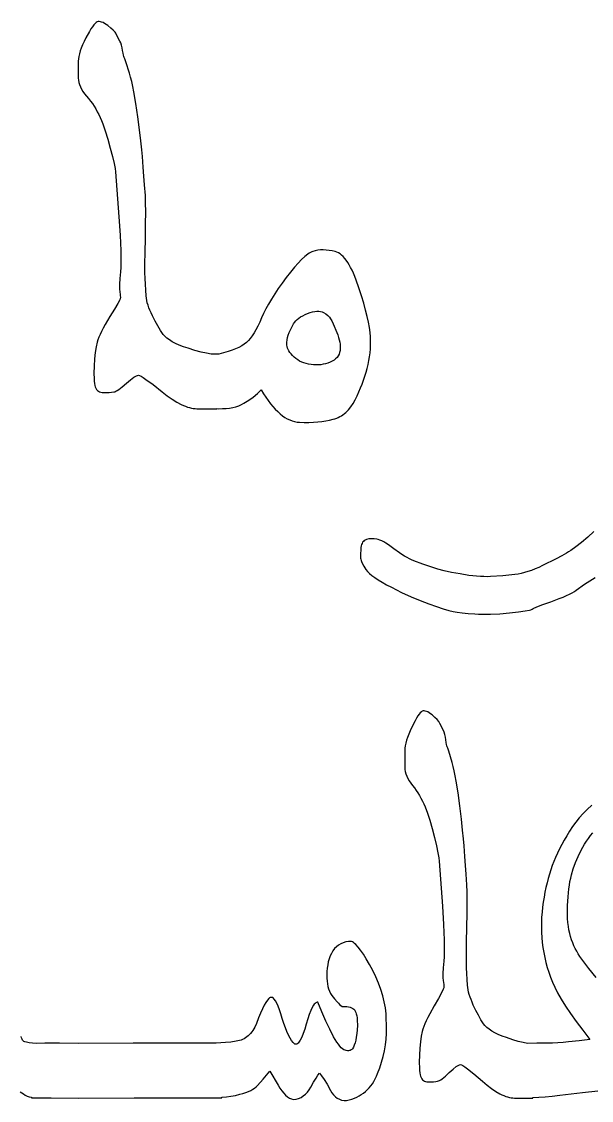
# Model space of a CAD drawing. Extents: x -350 to 350, y -610 to 610.
# Drawn here: x -99.3 to -55.1, y 64.1 to 147.9 of the extents above; entities that cross this region are included whole.
import ezdxf

# ---------------------------------------------------------------- set-up
doc = ezdxf.new("R2010")
doc.units = 0
doc.layers.add('LAYER_2', color=18, linetype='CONTINUOUS')

msp = doc.modelspace()

# ---------------------------------------------------------------- linework, layer by layer
at = {"layer": 'LAYER_2'}
for points in [[(-73.089, 127.214), (-73.301, 127.814), (-73.409, 128.087), (-73.518, 128.343), (-73.628, 128.58), (-73.74, 128.8), (-73.853, 129.002), (-73.967, 129.186), (-74.082, 129.353), (-74.199, 129.502), (-74.317, 129.633), (-74.436, 129.746), (-74.557, 129.841), (-74.679, 129.919), (-74.802, 129.979), (-74.926, 130.021), (-75.173, 130.079), (-75.411, 130.121), (-75.64, 130.148), (-75.862, 130.158), (-76.075, 130.153), (-76.279, 130.132), (-76.476, 130.096), (-76.664, 130.044), (-76.758, 130.007), (-76.857, 129.959), (-76.96, 129.898), (-77.068, 129.826), (-77.299, 129.644), (-77.548, 129.415), (-77.816, 129.137), (-78.103, 128.812), (-78.409, 128.438), (-78.733, 128.015), (-79.055, 127.576), (-79.354, 127.15), (-79.628, 126.738), (-79.879, 126.338), (-80.106, 125.952), (-80.309, 125.578), (-80.489, 125.219), (-80.644, 124.872), (-80.789, 124.544), (-80.934, 124.242), (-81.08, 123.966), (-81.227, 123.716), (-81.374, 123.491), (-81.522, 123.292), (-81.672, 123.119), (-81.821, 122.971), (-81.986, 122.84), (-82.18, 122.714), (-82.403, 122.593), (-82.656, 122.478), (-82.938, 122.369), (-83.249, 122.266), (-83.589, 122.168), (-83.959, 122.076), (-84.559, 122.076), (-84.559, 122.068), (-84.922, 122.132), (-85.339, 122.227), (-85.811, 122.356), (-86.338, 122.518), (-86.698, 122.642), (-87.025, 122.768), (-87.317, 122.898), (-87.575, 123.031), (-87.799, 123.167), (-87.989, 123.307), (-88.144, 123.45), (-88.266, 123.596), (-88.476, 123.908), (-88.687, 124.254), (-88.901, 124.635), (-89.118, 125.051), (-89.22, 125.264), (-89.309, 125.471), (-89.387, 125.672), (-89.453, 125.866), (-89.506, 126.054), (-89.547, 126.236), (-89.576, 126.412), (-89.593, 126.581), (-89.677, 127.943), (-89.692, 128.399), (-89.694, 129.069), (-89.683, 129.954), (-89.659, 131.055), (-89.637, 132.169), (-89.63, 133.092), (-89.637, 133.825), (-89.659, 134.368), (-89.718, 135.196), (-89.776, 135.888), (-89.835, 136.578), (-89.893, 137.406), (-89.938, 137.936), (-90.011, 138.628), (-90.113, 139.482), (-90.245, 140.498), (-90.394, 141.532), (-90.551, 142.438), (-90.632, 142.843), (-90.716, 143.216), (-90.801, 143.557), (-90.887, 143.866), (-91.164, 144.759), (-91.248, 144.999), (-91.296, 145.101), (-91.325, 145.156), (-91.356, 145.263), (-91.389, 145.42), (-91.422, 145.627), (-91.459, 145.847), (-91.506, 146.044), (-91.563, 146.216), (-91.631, 146.365), (-91.913, 146.904), (-91.954, 146.972), (-92.008, 147.044), (-92.151, 147.202), (-92.342, 147.376), (-92.581, 147.568), (-92.709, 147.66), (-92.829, 147.736), (-92.942, 147.796), (-93.048, 147.839), (-93.147, 147.867), (-93.238, 147.878), (-93.322, 147.874), (-93.399, 147.853), (-93.476, 147.808), (-93.563, 147.731), (-93.659, 147.623), (-93.764, 147.483), (-93.878, 147.312), (-94.001, 147.109), (-94.274, 146.609), (-94.412, 146.334), (-94.531, 146.074), (-94.631, 145.827), (-94.714, 145.596), (-94.778, 145.379), (-94.824, 145.176), (-94.851, 144.988), (-94.86, 144.815), (-94.86, 143.495), (-94.85, 143.33), (-94.82, 143.162), (-94.77, 142.991), (-94.699, 142.817), (-94.609, 142.64), (-94.499, 142.461), (-94.368, 142.278), (-94.218, 142.092), (-94.061, 141.902), (-93.911, 141.707), (-93.768, 141.508), (-93.633, 141.303), (-93.505, 141.094), (-93.385, 140.879), (-93.272, 140.66), (-93.166, 140.436), (-93.064, 140.201), (-92.963, 139.947), (-92.765, 139.388), (-92.571, 138.759), (-92.381, 138.062), (-92.215, 137.396), (-92.091, 136.866), (-92.01, 136.472), (-91.972, 136.214), (-91.705, 132.733), (-91.61, 131.303), (-91.579, 130.679), (-91.559, 130.114), (-91.55, 129.61), (-91.552, 129.166), (-91.565, 128.783), (-91.588, 128.46), (-91.636, 127.926), (-91.661, 127.496), (-91.665, 127.17), (-91.658, 127.047), (-91.646, 126.949), (-91.603, 126.655), (-91.588, 126.446), (-91.601, 126.385), (-91.639, 126.29), (-91.793, 125.993), (-92.048, 125.556), (-92.406, 124.978), (-92.774, 124.367), (-92.929, 124.091), (-93.063, 123.835), (-93.177, 123.598), (-93.271, 123.38), (-93.345, 123.182), (-93.399, 123.003), (-93.479, 122.634), (-93.545, 122.202), (-93.596, 121.706), (-93.633, 121.146), (-93.65, 120.602), (-93.64, 120.15), (-93.625, 119.959), (-93.603, 119.79), (-93.576, 119.645), (-93.542, 119.524), (-93.498, 119.42), (-93.444, 119.329), (-93.38, 119.253), (-93.305, 119.19), (-93.22, 119.142), (-93.123, 119.107), (-93.016, 119.086), (-92.898, 119.079), (-92.456, 119.092), (-92.273, 119.108), (-92.115, 119.13), (-92.035, 119.152), (-91.943, 119.192), (-91.839, 119.25), (-91.722, 119.326), (-91.451, 119.531), (-91.13, 119.807), (-90.811, 120.079), (-90.549, 120.274), (-90.439, 120.342), (-90.343, 120.39), (-90.261, 120.419), (-90.193, 120.429), (-90.111, 120.409), (-89.987, 120.348), (-89.82, 120.246), (-89.611, 120.104), (-89.065, 119.698), (-88.349, 119.13), (-87.957, 118.826), (-87.58, 118.563), (-87.22, 118.341), (-86.876, 118.158), (-86.71, 118.082), (-86.548, 118.017), (-86.39, 117.961), (-86.237, 117.915), (-86.087, 117.88), (-85.941, 117.854), (-85.799, 117.839), (-85.662, 117.834), (-84.108, 117.834), (-84.108, 117.839), (-83.975, 117.834), (-83.681, 117.836), (-83.402, 117.852), (-83.136, 117.883), (-82.884, 117.929), (-82.646, 117.989), (-82.421, 118.063), (-82.211, 118.152), (-82.015, 118.255), (-81.646, 118.486), (-81.298, 118.736), (-80.973, 119.004), (-80.67, 119.291), (-80.49, 118.994), (-80.31, 118.715), (-80.129, 118.456), (-79.947, 118.215), (-79.764, 117.992), (-79.581, 117.789), (-79.396, 117.604), (-79.212, 117.437), (-79.026, 117.29), (-78.84, 117.161), (-78.653, 117.051), (-78.465, 116.959), (-78.277, 116.886), (-78.087, 116.831), (-77.897, 116.795), (-77.707, 116.778), (-77.332, 116.768), (-76.97, 116.769), (-76.622, 116.781), (-76.287, 116.805), (-75.967, 116.84), (-75.659, 116.886), (-75.366, 116.944), (-75.086, 117.012), (-74.951, 117.053), (-74.82, 117.1), (-74.693, 117.155), (-74.569, 117.217), (-74.45, 117.286), (-74.334, 117.363), (-74.222, 117.447), (-74.114, 117.538), (-74.009, 117.637), (-73.908, 117.743), (-73.718, 117.976), (-73.543, 118.239), (-73.382, 118.531), (-73.235, 118.836), (-73.096, 119.141), (-72.967, 119.445), (-72.846, 119.749), (-72.735, 120.052), (-72.633, 120.355), (-72.54, 120.657), (-72.456, 120.958), (-72.383, 121.26), (-72.321, 121.563), (-72.271, 121.868), (-72.233, 122.174), (-72.206, 122.482), (-72.192, 122.791), (-72.189, 123.102), (-72.198, 123.415), (-72.224, 123.75), (-72.275, 124.124), (-72.351, 124.539), (-72.45, 124.994), (-72.574, 125.489), (-72.721, 126.024), (-72.893, 126.599)], [(-75.328, 121.443), (-75.501, 121.375), (-75.677, 121.32), (-75.856, 121.277), (-76.039, 121.247), (-76.226, 121.23), (-76.415, 121.225), (-76.609, 121.232), (-76.805, 121.252), (-76.999, 121.285), (-77.185, 121.329), (-77.362, 121.385), (-77.531, 121.453), (-77.692, 121.532), (-77.844, 121.624), (-77.988, 121.727), (-78.124, 121.843), (-78.248, 121.963), (-78.356, 122.082), (-78.448, 122.2), (-78.525, 122.315), (-78.586, 122.429), (-78.631, 122.542), (-78.66, 122.653), (-78.674, 122.763), (-78.677, 122.973), (-78.662, 123.175), (-78.628, 123.368), (-78.575, 123.552), (-78.503, 123.739), (-78.412, 123.944), (-78.302, 124.167), (-78.173, 124.408), (-78.096, 124.529), (-78.001, 124.644), (-77.889, 124.754), (-77.76, 124.858), (-77.614, 124.957), (-77.45, 125.051), (-77.27, 125.139), (-77.072, 125.221), (-76.872, 125.292), (-76.685, 125.345), (-76.512, 125.381), (-76.352, 125.4), (-76.205, 125.402), (-76.071, 125.386), (-75.951, 125.354), (-75.845, 125.305), (-75.66, 125.186), (-75.506, 125.064), (-75.384, 124.939), (-75.293, 124.81), (-75.208, 124.643), (-75.098, 124.412), (-74.811, 123.753), (-74.733, 123.558), (-74.669, 123.368), (-74.618, 123.184), (-74.58, 123.006), (-74.555, 122.834), (-74.544, 122.667), (-74.545, 122.506), (-74.559, 122.35), (-74.59, 122.202), (-74.639, 122.063), (-74.707, 121.934), (-74.794, 121.816), (-74.899, 121.708), (-75.023, 121.609), (-75.166, 121.521)]]:
    msp.add_lwpolyline(points, close=True, dxfattribs=at)
for points in [[(-54.872, 108.296), (-55.351, 107.861), (-55.825, 107.456), (-56.259, 107.113), (-56.652, 106.834), (-56.832, 106.718), (-57.003, 106.619), (-57.366, 106.419), (-57.795, 106.192), (-58.855, 105.657), (-59.15, 105.517), (-59.436, 105.392), (-59.715, 105.282), (-59.986, 105.187), (-60.249, 105.108), (-60.505, 105.043), (-60.752, 104.995), (-60.992, 104.961), (-61.939, 104.868), (-62.896, 104.803), (-63.142, 104.795), (-63.402, 104.796), (-63.676, 104.806), (-63.964, 104.826), (-64.265, 104.856), (-64.58, 104.896), (-65.25, 105.004), (-65.905, 105.13), (-66.476, 105.257), (-66.964, 105.383), (-67.37, 105.51), (-68.137, 105.773), (-68.838, 106.026), (-69.007, 106.094), (-69.183, 106.176), (-69.366, 106.271), (-69.556, 106.38), (-69.754, 106.503), (-69.96, 106.64), (-70.392, 106.955), (-70.809, 107.259), (-70.996, 107.383), (-71.168, 107.487), (-71.325, 107.572), (-71.468, 107.638), (-71.596, 107.685), (-71.71, 107.713), (-71.919, 107.739), (-72.123, 107.741), (-72.319, 107.719), (-72.511, 107.673), (-72.6, 107.638), (-72.678, 107.591), (-72.747, 107.532), (-72.805, 107.461), (-72.853, 107.379), (-72.891, 107.285), (-72.919, 107.179), (-72.937, 107.062), (-72.957, 106.823), (-72.968, 106.607), (-72.97, 106.412), (-72.964, 106.237), (-72.951, 106.152), (-72.928, 106.06), (-72.893, 105.96), (-72.847, 105.853), (-72.723, 105.617), (-72.553, 105.351), (-72.438, 105.207), (-72.285, 105.054), (-72.093, 104.893), (-71.864, 104.725), (-71.597, 104.548), (-71.291, 104.363), (-70.948, 104.17), (-70.567, 103.968), (-69.785, 103.579), (-69.041, 103.235), (-68.337, 102.936), (-67.671, 102.682), (-67.068, 102.471), (-66.553, 102.304), (-66.128, 102.181), (-65.792, 102.101), (-65.467, 102.045), (-65.078, 101.993), (-64.625, 101.945), (-64.106, 101.9), (-63.823, 101.883), (-63.524, 101.874), (-63.21, 101.872), (-62.881, 101.879), (-62.176, 101.916), (-61.41, 101.984), (-60.706, 102.065), (-60.189, 102.136), (-59.858, 102.197), (-59.763, 102.224), (-59.715, 102.249), (-59.67, 102.279), (-59.583, 102.322), (-59.288, 102.446), (-58.828, 102.623), (-58.206, 102.851), (-57.552, 103.097), (-57.266, 103.215), (-57.006, 103.331), (-56.773, 103.443), (-56.567, 103.552), (-56.386, 103.657), (-56.233, 103.76), (-55.592, 104.201), (-54.781, 104.728)], [(-55.042, 87.052), (-55.386, 86.736), (-55.707, 86.412), (-56.006, 86.081), (-56.281, 85.743), (-56.534, 85.398), (-56.763, 85.045), (-56.975, 84.692), (-57.174, 84.344), (-57.36, 84.001), (-57.533, 83.663), (-57.693, 83.33), (-57.841, 83.003), (-57.976, 82.682), (-58.097, 82.365), (-58.209, 82.047), (-58.315, 81.718), (-58.413, 81.379), (-58.504, 81.031), (-58.589, 80.672), (-58.666, 80.304), (-58.736, 79.926), (-58.799, 79.539), (-58.853, 79.146), (-58.894, 78.753), (-58.922, 78.361), (-58.938, 77.969), (-58.94, 77.577), (-58.93, 77.186), (-58.906, 76.795), (-58.87, 76.404), (-58.821, 76.014), (-58.758, 75.626), (-58.681, 75.24), (-58.59, 74.855), (-58.486, 74.472), (-58.367, 74.091), (-58.235, 73.711), (-58.09, 73.333), (-57.911, 72.933), (-57.681, 72.488), (-57.398, 71.998), (-57.062, 71.463), (-56.674, 70.882), (-56.233, 70.257), (-55.74, 69.586), (-55.195, 68.869), (-56.006, 68.78), (-56.832, 68.68), (-57.248, 68.634), (-57.663, 68.603), (-58.078, 68.586), (-58.492, 68.585), (-59.284, 68.587), (-60.011, 68.573), (-60.011, 68.568), (-60.347, 68.632), (-60.733, 68.728), (-61.168, 68.857), (-61.654, 69.017), (-61.988, 69.14), (-62.29, 69.266), (-62.56, 69.396), (-62.799, 69.529), (-63.006, 69.665), (-63.182, 69.804), (-63.326, 69.947), (-63.438, 70.093), (-63.632, 70.405), (-63.827, 70.752), (-64.025, 71.134), (-64.224, 71.549), (-64.319, 71.763), (-64.402, 71.97), (-64.475, 72.171), (-64.536, 72.365), (-64.585, 72.553), (-64.623, 72.735), (-64.649, 72.911), (-64.664, 73.08), (-64.741, 74.44), (-64.755, 74.896), (-64.757, 75.567), (-64.747, 76.454), (-64.726, 77.554), (-64.706, 78.667), (-64.7, 79.591), (-64.706, 80.324), (-64.726, 80.869), (-64.78, 81.695), (-64.834, 82.387), (-64.889, 83.077), (-64.942, 83.908), (-64.983, 84.437), (-65.05, 85.128), (-65.145, 85.981), (-65.267, 86.996), (-65.405, 88.03), (-65.55, 88.935), (-65.625, 89.34), (-65.701, 89.713), (-65.78, 90.054), (-65.86, 90.363), (-66.117, 91.258), (-66.194, 91.497), (-66.238, 91.599), (-66.266, 91.655), (-66.295, 91.761), (-66.324, 91.918), (-66.354, 92.124), (-66.389, 92.345), (-66.433, 92.542), (-66.486, 92.716), (-66.547, 92.865), (-66.809, 93.403), (-66.898, 93.543), (-67.03, 93.701), (-67.206, 93.876), (-67.426, 94.068), (-67.545, 94.16), (-67.656, 94.237), (-67.761, 94.296), (-67.859, 94.34), (-67.95, 94.367), (-68.034, 94.379), (-68.112, 94.374), (-68.182, 94.354), (-68.254, 94.308), (-68.335, 94.231), (-68.424, 94.123), (-68.521, 93.983), (-68.626, 93.811), (-68.74, 93.608), (-68.994, 93.106), (-69.12, 92.831), (-69.23, 92.571), (-69.323, 92.325), (-69.399, 92.093), (-69.458, 91.877), (-69.5, 91.674), (-69.525, 91.486), (-69.533, 91.313), (-69.533, 89.994), (-69.524, 89.83), (-69.496, 89.662), (-69.45, 89.491), (-69.385, 89.317), (-69.302, 89.14), (-69.2, 88.96), (-69.079, 88.778), (-68.939, 88.592), (-68.794, 88.402), (-68.656, 88.207), (-68.524, 88.007), (-68.399, 87.802), (-68.281, 87.592), (-68.169, 87.377), (-68.065, 87.158), (-67.967, 86.933), (-67.78, 86.445), (-67.596, 85.887), (-67.417, 85.259), (-67.242, 84.56), (-67.088, 83.895), (-66.973, 83.366), (-66.899, 82.972), (-66.864, 82.714), (-66.616, 79.231), (-66.528, 77.801), (-66.5, 77.177), (-66.481, 76.612), (-66.473, 76.108), (-66.474, 75.665), (-66.486, 75.281), (-66.508, 74.958), (-66.553, 74.425), (-66.576, 73.995), (-66.579, 73.67), (-66.562, 73.449), (-66.522, 73.154), (-66.508, 72.941), (-66.52, 72.882), (-66.556, 72.787), (-66.698, 72.491), (-66.935, 72.054), (-67.265, 71.474), (-67.606, 70.865), (-67.748, 70.589), (-67.872, 70.333), (-67.977, 70.096), (-68.064, 69.879), (-68.132, 69.681), (-68.182, 69.503), (-68.257, 69.133), (-68.318, 68.701), (-68.365, 68.205), (-68.399, 67.646), (-68.414, 67.101), (-68.405, 66.649), (-68.392, 66.457), (-68.372, 66.288), (-68.346, 66.143), (-68.314, 66.021), (-68.274, 65.917), (-68.225, 65.826), (-68.166, 65.75), (-68.096, 65.688), (-68.017, 65.64), (-67.928, 65.605), (-67.829, 65.585), (-67.72, 65.578), (-67.312, 65.591), (-67.142, 65.607), (-66.995, 65.63), (-66.922, 65.653), (-66.837, 65.693), (-66.741, 65.751), (-66.632, 65.826), (-66.381, 66.03), (-66.084, 66.305), (-65.79, 66.578), (-65.548, 66.772), (-65.446, 66.84), (-65.358, 66.889), (-65.282, 66.918), (-65.219, 66.927), (-65.144, 66.907), (-65.029, 66.846), (-64.875, 66.745), (-64.682, 66.603), (-64.177, 66.198), (-63.515, 65.63), (-63.152, 65.326), (-62.804, 65.062), (-62.471, 64.839), (-62.153, 64.656), (-62, 64.58), (-61.85, 64.514), (-61.704, 64.458), (-61.561, 64.412), (-61.423, 64.377), (-61.287, 64.351), (-61.156, 64.336), (-61.029, 64.331), (-59.594, 64.331), (-59.594, 64.367), (-59.136, 64.39), (-58.641, 64.426), (-58.103, 64.477), (-57.519, 64.544), (-55.742, 64.752), (-53.143, 65.041)], [(-54.702, 73.682), (-55.251, 74.378), (-55.814, 75.118), (-55.953, 75.311), (-56.082, 75.511), (-56.203, 75.718), (-56.315, 75.932), (-56.419, 76.153), (-56.514, 76.381), (-56.6, 76.617), (-56.678, 76.859), (-56.746, 77.111), (-56.803, 77.376), (-56.849, 77.656), (-56.884, 77.95), (-56.909, 78.257), (-56.922, 78.579), (-56.925, 78.914), (-56.917, 79.263), (-56.878, 79.946), (-56.849, 80.266), (-56.813, 80.571), (-56.772, 80.862), (-56.724, 81.138), (-56.669, 81.4), (-56.609, 81.648), (-56.466, 82.127), (-56.294, 82.605), (-56.092, 83.082), (-55.859, 83.557), (-55.731, 83.793), (-55.594, 84.025), (-55.447, 84.255), (-55.291, 84.481), (-55.125, 84.704), (-54.95, 84.923)], [(-99.36, 64.82), (-99.117, 64.65), (-98.981, 64.56), (-98.833, 64.486), (-98.673, 64.428), (-98.5, 64.386), (-98.5, 64.354), (-96.976, 64.334), (-96.976, 64.335), (-94.87, 64.329), (-90.532, 64.334), (-83.726, 64.354), (-83.726, 64.395), (-83.37, 64.43), (-83.017, 64.477), (-82.67, 64.538), (-82.329, 64.617), (-82.09, 64.686), (-81.87, 64.759), (-81.67, 64.838), (-81.488, 64.921), (-81.326, 65.01), (-81.183, 65.103), (-81.06, 65.201), (-80.956, 65.305), (-80.53, 65.794), (-80.008, 66.421), (-79.367, 65.336), (-79.222, 65.103), (-79.076, 64.897), (-78.929, 64.717), (-78.782, 64.562), (-78.634, 64.434), (-78.485, 64.331), (-78.336, 64.255), (-78.186, 64.204), (-77.972, 64.238), (-77.772, 64.297), (-77.583, 64.381), (-77.407, 64.489), (-77.244, 64.621), (-77.093, 64.779), (-76.955, 64.961), (-76.829, 65.168), (-76.607, 65.563), (-76.423, 65.876), (-76.275, 66.106), (-76.163, 66.254), (-76.086, 66.168), (-76, 66.059), (-75.802, 65.773), (-75.568, 65.395), (-75.299, 64.923), (-75.185, 64.731), (-75.059, 64.566), (-74.921, 64.428), (-74.771, 64.317), (-74.609, 64.233), (-74.435, 64.176), (-74.248, 64.147), (-74.049, 64.144), (-73.839, 64.192), (-73.637, 64.25), (-73.443, 64.319), (-73.257, 64.4), (-73.079, 64.492), (-72.908, 64.594), (-72.746, 64.708), (-72.592, 64.833), (-72.445, 64.969), (-72.307, 65.117), (-72.176, 65.275), (-72.054, 65.444), (-71.939, 65.625), (-71.833, 65.816), (-71.734, 66.019), (-71.644, 66.233), (-71.48, 66.672), (-71.339, 67.113), (-71.219, 67.555), (-71.121, 68), (-71.045, 68.446), (-70.991, 68.895), (-70.958, 69.345), (-70.947, 69.798), (-70.955, 70.078), (-70.978, 70.412), (-70.982, 70.64), (-70.994, 70.869), (-71.015, 71.099), (-71.044, 71.331), (-71.081, 71.564), (-71.126, 71.799), (-71.179, 72.036), (-71.24, 72.274), (-71.388, 72.754), (-71.568, 73.24), (-71.781, 73.732), (-72.026, 74.23), (-72.282, 74.704), (-72.523, 75.123), (-72.75, 75.487), (-72.962, 75.797), (-73.159, 76.052), (-73.342, 76.252), (-73.428, 76.332), (-73.51, 76.398), (-73.589, 76.45), (-73.664, 76.488), (-73.896, 76.476), (-74.113, 76.442), (-74.315, 76.384), (-74.503, 76.304), (-74.676, 76.2), (-74.834, 76.073), (-74.978, 75.924), (-75.107, 75.751), (-75.221, 75.56), (-75.319, 75.356), (-75.401, 75.14), (-75.468, 74.911), (-75.519, 74.67), (-75.554, 74.416), (-75.574, 74.15), (-75.578, 73.871), (-75.579, 73.635), (-75.566, 73.41), (-75.539, 73.196), (-75.498, 72.993), (-75.444, 72.802), (-75.376, 72.623), (-75.295, 72.456), (-75.199, 72.3), (-74.995, 72.021), (-74.792, 71.785), (-74.691, 71.684), (-74.59, 71.594), (-74.489, 71.514), (-74.388, 71.445), (-74.208, 71.44), (-74.045, 71.427), (-73.9, 71.405), (-73.771, 71.374), (-73.659, 71.334), (-73.563, 71.285), (-73.485, 71.227), (-73.424, 71.16), (-73.375, 71.079), (-73.333, 70.977), (-73.296, 70.855), (-73.265, 70.714), (-73.24, 70.552), (-73.221, 70.37), (-73.201, 69.947), (-73.227, 69.623), (-73.259, 69.328), (-73.298, 69.061), (-73.343, 68.823), (-73.395, 68.613), (-73.453, 68.431), (-73.517, 68.277), (-73.587, 68.152), (-73.64, 68.1), (-73.699, 68.058), (-73.762, 68.027), (-73.832, 68.007), (-73.907, 67.998), (-73.988, 68), (-74.074, 68.013), (-74.167, 68.037), (-74.263, 68.079), (-74.364, 68.146), (-74.469, 68.238), (-74.577, 68.356), (-74.69, 68.5), (-74.807, 68.669), (-74.929, 68.863), (-75.054, 69.083), (-75.356, 69.662), (-75.663, 70.305), (-75.974, 71.012), (-76.288, 71.782), (-76.34, 71.776), (-76.393, 71.756), (-76.446, 71.722), (-76.5, 71.676), (-76.554, 71.615), (-76.609, 71.542), (-76.72, 71.355), (-76.832, 71.115), (-76.947, 70.821), (-77.064, 70.474), (-77.183, 70.073), (-77.301, 69.675), (-77.418, 69.334), (-77.533, 69.052), (-77.646, 68.828), (-77.701, 68.737), (-77.757, 68.662), (-77.812, 68.6), (-77.866, 68.554), (-77.92, 68.521), (-77.973, 68.503), (-78.026, 68.5), (-78.078, 68.511), (-78.197, 68.635), (-78.317, 68.795), (-78.437, 68.989), (-78.557, 69.22), (-78.677, 69.485), (-78.796, 69.787), (-78.916, 70.123), (-79.036, 70.496), (-79.152, 70.863), (-79.263, 71.184), (-79.369, 71.459), (-79.47, 71.688), (-79.566, 71.871), (-79.656, 72.007), (-79.741, 72.097), (-79.782, 72.125), (-79.821, 72.142), (-79.976, 72.142), (-80.027, 72.109), (-80.08, 72.063), (-80.193, 71.935), (-80.314, 71.757), (-80.443, 71.529), (-80.58, 71.251), (-80.726, 70.923), (-80.879, 70.544), (-81.041, 70.116), (-81.177, 69.827), (-81.251, 69.695), (-81.329, 69.571), (-81.412, 69.455), (-81.499, 69.348), (-81.591, 69.249), (-81.686, 69.158), (-81.787, 69.076), (-81.891, 69.002), (-82, 68.936), (-82.113, 68.879), (-82.23, 68.83), (-82.352, 68.789), (-82.478, 68.757), (-82.608, 68.733), (-83.042, 68.674), (-83.444, 68.631), (-83.817, 68.602), (-84.164, 68.586), (-86.321, 68.585), (-90.603, 68.576), (-94.869, 68.572), (-96.327, 68.578), (-96.976, 68.59), (-96.976, 68.589), (-97.443, 68.579), (-98.1, 68.574), (-98.421, 68.597), (-98.682, 68.624), (-98.881, 68.654), (-99.017, 68.689), (-99.081, 68.721), (-99.137, 68.768), (-99.184, 68.832), (-99.224, 68.911), (-99.256, 69.006), (-99.28, 69.117)]]:
    msp.add_lwpolyline(points, dxfattribs=at)

doc.saveas('drawing.dxf')
